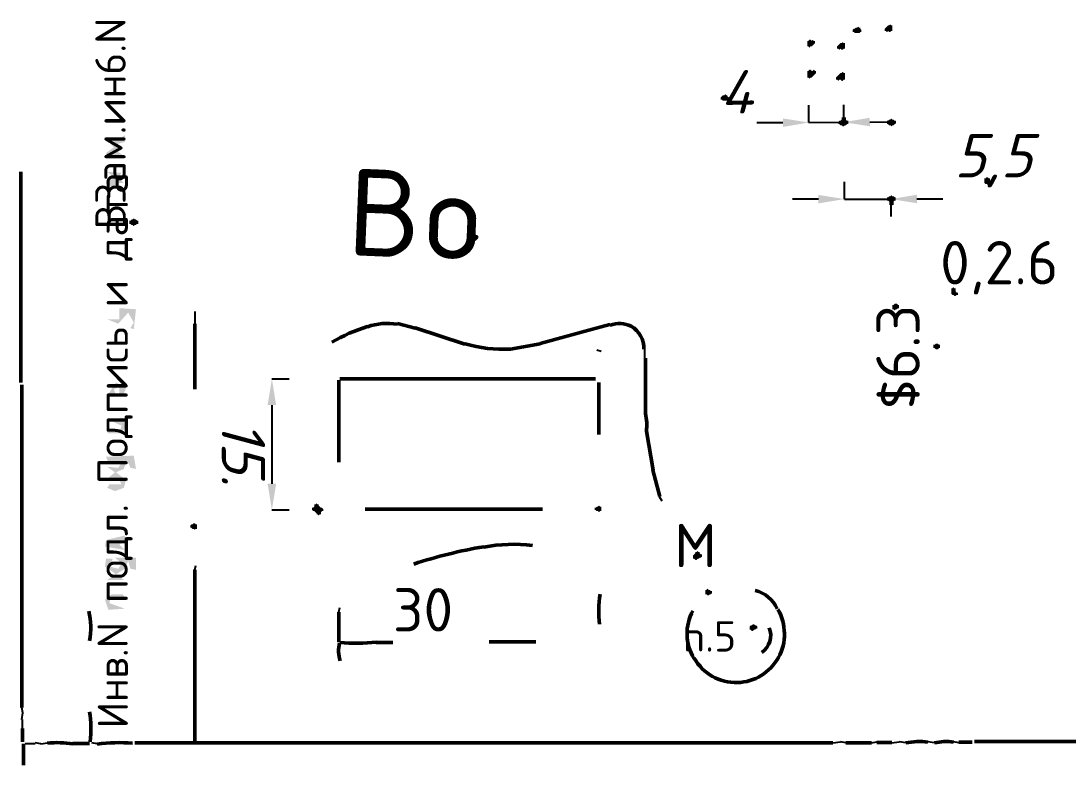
# Model space of a CAD drawing. Header units: millimetres. Extents: x 0 to 438, y 0 to 297.
# Drawn here: x 0 to 120.7, y 2.1 to 87.9 of the extents above; entities that cross this region are included whole.
import ezdxf

# ---------------------------------------------------------------- set-up
doc = ezdxf.new("R2010")
doc.units = ezdxf.units.MM
for name, color, linetype, lineweight in [('DIMS', 4, 'Continuous', 25), ('MAIN', 7, 'Continuous', 50), ('TEXT', 7, 'Continuous', 25), ('THIN', 3, 'Continuous', 25)]:
    doc.layers.add(name, color=color, linetype=linetype, lineweight=lineweight)
doc.styles.add('ESKD', font='isocpeur.ttf', dxfattribs={"oblique": 15})
doc.dimstyles.new('ESKD', dxfattribs={"dimtxt": 5, "dimasz": 3, "dimexe": 2, "dimexo": 0, "dimgap": 1, "dimtad": 1, "dimtxsty": 'ESKD', "dimcen": 2.5, "dimclrd": 256, "dimclre": 256, "dimclrt": 256, "dimadec": 0, "dimazin": 3, "dimtfac": 1, "dimtmove": 0, "dimatfit": 3, "dimlwd": 25, "dimlwe": 25})

# ---------------------------------------------------------------- blocks, each defined once
blk = doc.blocks.new('_CLOSEDFILLED')
at = {"color": 0, "linetype": 'BYBLOCK'}
blk.add_solid([(-1, 0.164), (0, 0), (-1, -0.164)], dxfattribs=at)
blk = doc.blocks.new('*D9')
at = {"lineweight": 25}
for p, q in [((28.9, 46.61), (30.9, 46.61)), ((28.9, 43.61), (28.9, 34.53)), ((28.9, 31.53), (30.9, 31.54))]:
    blk.add_line(p, q, dxfattribs=at)
at = {"layer": 'Defpoints'}
for p in [(28.9, 46.61), (28.9, 46.61), (28.9, 31.53)]:
    blk.add_point(p, dxfattribs=at)
at = {"layer": 'DIMS', "xscale": 3, "yscale": 3}
for p, rotation in [((28.9, 46.61), 90.00813659476708), ((28.9, 31.53), -89.99186340523292)]:
    blk.add_blockref('_CLOSEDFILLED', p, dxfattribs=dict(at, rotation=rotation))
at = {"layer": 'DIMS', "insert": (25.62, 38.03), "char_height": 5, "attachment_point": 5, "rotation": 270.0081, "style": 'ESKD'}
blk.add_mtext('15.', dxfattribs=at)

msp = doc.modelspace()

# ---------------------------------------------------------------- hatches: boundary and pattern name
at = {"layer": 'DIMS'}
h = msp.add_hatch(color=256, dxfattribs=at)
h.dxf.hatch_style = 1
h.paths.add_polyline_path([(96.5202, 87.2402), (96.3924, 87.1123), (96.2646, 87.1123), (96.1369, 86.9845), (96.0091, 86.9845), (95.8814, 86.8567), (95.8814, 86.601), (96.0091, 86.601), (96.1369, 86.4732), (96.6479, 86.4732), (96.7757, 86.601), (96.9034, 86.601), (96.9034, 86.8567), (96.7757, 86.9845), (96.7757, 87.1123), (96.6479, 87.1123)])
h = msp.add_hatch(color=256, dxfattribs=at)
h.dxf.hatch_style = 1
h.paths.add_polyline_path([(100.2251, 87.4958), (100.0973, 87.368), (99.9696, 87.368), (99.5863, 86.9845), (99.5863, 86.7289), (99.7141, 86.7289), (99.8418, 86.601), (99.9696, 86.7289), (100.0973, 86.601), (100.2251, 86.601), (100.3529, 86.7289), (100.4806, 86.7289), (100.4806, 87.368), (100.3529, 87.368)])
h = msp.add_hatch(color=256, dxfattribs=at)
h.dxf.hatch_style = 1
h.paths.add_polyline_path([(90.8989, 85.7063), (90.7711, 85.5784), (90.6433, 85.5784), (90.6433, 84.9393), (90.7711, 84.9393), (90.8989, 84.8115), (91.0266, 84.9393), (91.1544, 84.9393), (91.5376, 85.3228), (91.5376, 85.5784), (91.4099, 85.5784), (91.2821, 85.7063), (91.1544, 85.5784), (91.0266, 85.7063)])
h = msp.add_hatch(color=256, dxfattribs=at)
h.dxf.hatch_style = 1
h.paths.add_polyline_path([(94.7316, 85.4506), (94.6038, 85.3228), (94.476, 85.3228), (94.0928, 84.9393), (94.0928, 84.6837), (94.2205, 84.6837), (94.3483, 84.5558), (94.476, 84.6837), (94.6038, 84.5558), (94.7316, 84.5558), (94.8593, 84.6837), (94.9871, 84.6837), (94.9871, 85.3228), (94.8593, 85.3228)])
h = msp.add_hatch(color=256, dxfattribs=at)
h.dxf.hatch_style = 1
h.paths.add_polyline_path([(90.8989, 82.255), (90.7711, 82.1272), (90.6433, 82.1272), (90.6433, 81.3602), (90.7711, 81.3602), (90.8989, 81.2324), (91.0266, 81.3602), (91.1544, 81.3602), (91.6654, 81.8715), (91.6654, 82.1272), (91.5376, 82.1272), (91.4099, 82.255), (91.2821, 82.1272), (91.1544, 82.1272), (91.0266, 82.255)])
h = msp.add_hatch(color=256, dxfattribs=at)
h.dxf.hatch_style = 1
h.paths.add_polyline_path([(94.7316, 81.9994), (94.6038, 81.8715), (94.476, 81.8715), (93.965, 81.3602), (93.965, 81.1046), (94.0928, 81.1046), (94.2205, 80.9768), (94.3483, 81.1046), (94.476, 81.1046), (94.6038, 80.9768), (94.7316, 80.9768), (94.8593, 81.1046), (94.9871, 81.1046), (94.9871, 81.8715), (94.8593, 81.8715)])
h = msp.add_hatch(color=256, dxfattribs=at)
h.dxf.hatch_style = 1
h.paths.add_polyline_path([(81.1894, 79.4429), (81.0616, 79.315), (80.9338, 79.315), (80.6783, 79.0594), (80.6783, 78.8037), (80.8061, 78.8037), (80.9338, 78.6759), (81.4449, 78.6759), (81.5726, 78.8037), (81.7004, 78.8037), (81.7004, 79.0594), (81.5726, 79.0594), (81.4449, 79.1872), (81.4449, 79.315), (81.3171, 79.315)])
h = msp.add_hatch(color=256, dxfattribs=at)
h.dxf.hatch_style = 1
h.paths.add_polyline_path([(94.8593, 76.8864), (94.7316, 76.7586), (94.6038, 76.7586), (94.6038, 76.5029), (94.476, 76.3751), (94.3483, 76.3751), (94.2205, 76.2473), (94.2205, 75.9916), (94.3483, 75.9916), (94.476, 75.8638), (94.6038, 75.8638), (94.7316, 75.736), (94.8593, 75.736), (94.9871, 75.8638), (95.1148, 75.8638), (95.2426, 75.9916), (95.3703, 75.9916), (95.3703, 76.3751), (95.2426, 76.3751), (95.1148, 76.5029), (95.1148, 76.7586), (94.9871, 76.7586)])
h = msp.add_hatch(color=256, dxfattribs=at)
h.dxf.hatch_style = 1
h.paths.add_polyline_path([(100.3529, 76.6307), (100.2251, 76.5029), (100.0973, 76.5029), (99.9696, 76.3751), (99.8418, 76.3751), (99.8418, 75.9916), (99.9696, 75.9916), (100.0973, 75.8638), (100.2251, 75.8638), (100.3529, 75.736), (100.4806, 75.8638), (100.6084, 75.8638), (100.7361, 75.9916), (100.8639, 75.9916), (100.8639, 76.3751), (100.7361, 76.3751), (100.6084, 76.5029), (100.4806, 76.5029)])
h = msp.add_hatch(color=256, dxfattribs=at)
h.dxf.hatch_style = 1
h.paths.add_polyline_path([(11.9452, 74.7134), (11.1787, 74.2021), (9.7734, 74.2021), (10.6677, 73.3073), (9.7734, 72.6682), (9.9011, 72.2847), (11.8175, 72.2847), (11.1787, 72.796), (11.4342, 73.4351), (11.051, 73.6908), (11.9452, 73.9464)])
h = msp.add_hatch(color=256, dxfattribs=at)
h.dxf.hatch_style = 1
h.paths.add_polyline_path([(9.9011, 70.4952), (10.9232, 69.7282), (9.7734, 69.4726), (9.7734, 69.0891), (10.6677, 68.7056), (11.051, 69.2169), (11.8175, 69.2169), (11.1787, 69.856), (11.562, 70.3673)])
h = msp.add_hatch(color=256, dxfattribs=at)
h.dxf.hatch_style = 1
h.paths.add_polyline_path([(111.3399, 69.856), (111.2122, 69.7282), (111.0844, 69.7282), (111.0844, 69.2169), (111.2122, 69.0891), (111.3399, 69.0891), (111.4677, 68.9613), (111.5954, 69.0891), (111.7232, 69.0891), (111.7232, 69.7282), (111.5954, 69.7282), (111.4677, 69.856)])
h = msp.add_hatch(color=256, dxfattribs=at)
h.dxf.hatch_style = 1
h.paths.add_polyline_path([(100.3529, 67.8108), (100.2251, 67.683), (100.0973, 67.683), (99.9696, 67.5552), (99.8418, 67.5552), (99.8418, 67.1717), (99.9696, 67.1717), (100.0973, 67.0439), (100.0973, 66.6604), (100.2251, 66.6604), (100.3529, 66.5326), (100.4806, 66.6604), (100.6084, 66.6604), (100.6084, 67.0439), (100.7361, 67.1717), (100.8639, 67.1717), (100.8639, 67.5552), (100.7361, 67.5552), (100.6084, 67.683), (100.4806, 67.683)])
h = msp.add_hatch(color=256, dxfattribs=at)
h.dxf.hatch_style = 1
h.paths.add_polyline_path([(42.4791, 66.4048), (42.3513, 66.277), (42.2236, 66.277), (42.2236, 65.7657), (42.3513, 65.7657), (42.4791, 65.6378), (42.6068, 65.7657), (42.7346, 65.7657), (42.8624, 65.8935), (42.9901, 65.8935), (42.9901, 66.1491), (42.8624, 66.1491), (42.7346, 66.277), (42.6068, 66.277)])
h = msp.add_hatch(color=256, dxfattribs=at)
h.dxf.hatch_style = 1
h.paths.add_polyline_path([(12.9673, 65.1265), (12.8395, 64.9987), (12.7118, 64.9987), (12.584, 64.8709), (12.4563, 64.8709), (12.4563, 64.4874), (12.584, 64.4874), (12.7118, 64.3596), (12.8395, 64.3596), (12.9673, 64.2318), (13.0951, 64.3596), (13.2228, 64.3596), (13.3506, 64.4874), (13.4783, 64.4874), (13.4783, 64.8709), (13.3506, 64.8709), (13.2228, 64.9987), (13.0951, 64.9987)])
h = msp.add_hatch(color=256, dxfattribs=at)
h.dxf.hatch_style = 1
h.paths.add_polyline_path([(51.9331, 63.4648), (51.8053, 63.337), (51.6776, 63.337), (51.5498, 63.2092), (51.5498, 62.9535), (51.9331, 62.57), (52.0608, 62.57), (52.1886, 62.4422), (52.3163, 62.57), (52.4441, 62.57), (52.6996, 62.8257), (52.6996, 63.0813), (52.5719, 63.2092), (52.4441, 63.2092), (52.3163, 63.337), (52.1886, 63.337), (52.0608, 63.4648)])
h = msp.add_hatch(color=256, dxfattribs=at)
h.dxf.hatch_style = 1
h.paths.add_polyline_path([(107.5072, 57.2014), (107.3795, 57.0736), (107.2517, 57.0736), (107.2517, 56.4345), (107.3795, 56.3066), (107.5072, 56.3066), (107.635, 56.1788), (107.7627, 56.1788), (107.8905, 56.3066), (108.0183, 56.3066), (108.0183, 56.5623), (107.8905, 56.5623), (107.7627, 56.6901), (107.7627, 57.0736), (107.635, 57.0736)])
h = msp.add_hatch(color=256, dxfattribs=at)
h.dxf.hatch_style = 1
h.paths.add_polyline_path([(9.9011, 53.4945), (11.1787, 52.9832), (12.3285, 54.2615), (12.9673, 53.111), (12.584, 52.4719), (12.9673, 52.3441), (13.2228, 54.6449), (11.3065, 54.7728), (11.3065, 53.4945)])
h = msp.add_hatch(color=256, dxfattribs=at)
h.dxf.hatch_style = 1
h.paths.add_polyline_path([(100.7361, 55.2841), (100.6084, 55.1562), (100.4806, 55.1562), (100.4806, 54.6449), (100.6084, 54.6449), (100.7361, 54.5171), (100.8639, 54.6449), (100.9916, 54.6449), (101.1194, 54.7728), (101.2471, 54.7728), (101.2471, 55.1562), (101.1194, 55.1562), (100.9916, 55.2841)])
h = msp.add_hatch(color=256, dxfattribs=at)
h.dxf.hatch_style = 1
h.paths.add_polyline_path([(105.4631, 50.6824), (105.3354, 50.5546), (105.2076, 50.5546), (105.2076, 50.1711), (105.3354, 50.1711), (105.4631, 50.0433), (105.7186, 50.0433), (105.8464, 50.1711), (105.9741, 50.1711), (105.9741, 50.5546), (105.8464, 50.5546), (105.7186, 50.6824)])
h = msp.add_hatch(color=256, dxfattribs=at)
h.dxf.hatch_style = 1
h.paths.add_polyline_path([(12.073, 45.5694), (10.9232, 46.2085), (9.9011, 44.6746), (10.9232, 44.6746), (10.6677, 45.4416), (11.3065, 45.6972), (11.3065, 44.6746), (11.6897, 44.5468)])
h = msp.add_hatch(color=256, dxfattribs=at)
h.dxf.hatch_style = 1
h.paths.add_polyline_path([(9.9011, 41.9903), (11.562, 41.2234), (11.4342, 40.8399), (9.7734, 40.7121), (10.0289, 40.3286), (11.3065, 40.3286), (12.073, 40.9677), (11.6897, 42.1181)])
h = msp.add_hatch(color=256, dxfattribs=at)
h.dxf.hatch_style = 1
h.paths.add_polyline_path([(12.9673, 37.7721), (9.7734, 37.6443), (10.0289, 37.0052), (11.562, 37.0052), (11.1787, 36.366), (9.9011, 36.4939), (10.7954, 35.8547), (9.9011, 35.0878), (11.1787, 35.2156), (11.562, 34.4487), (10.1567, 34.4487), (9.9011, 34.0652), (10.7954, 33.6817), (11.8175, 34.0652), (12.073, 34.96), (10.9232, 35.8547), (11.8175, 36.2382), (12.2008, 37.2608), (12.584, 36.366), (13.2228, 36.2382)])
h = msp.add_hatch(color=256, dxfattribs=at)
h.dxf.hatch_style = 1
h.paths.add_polyline_path([(34.0471, 32.2757), (33.9194, 32.1478), (33.7916, 32.1478), (33.7916, 31.8922), (33.6639, 31.7644), (33.5361, 31.7644), (33.5361, 31.5087), (33.6639, 31.3809), (33.7916, 31.3809), (34.0471, 31.1252), (34.0471, 30.9974), (34.1749, 30.9974), (34.3027, 30.8696), (34.4304, 30.9974), (34.5582, 30.9974), (34.5582, 31.2531), (34.6859, 31.3809), (34.8137, 31.3809), (34.8137, 31.6365), (34.6859, 31.7644), (34.5582, 31.7644), (34.3027, 32.02), (34.3027, 32.1478), (34.1749, 32.1478)])
h = msp.add_hatch(color=256, dxfattribs=at)
h.dxf.hatch_style = 1
h.paths.add_polyline_path([(66.6251, 32.02), (66.4973, 31.8922), (66.3696, 31.8922), (66.2418, 31.7644), (66.1141, 31.7644), (66.1141, 31.5087), (66.2418, 31.5087), (66.3696, 31.3809), (66.4973, 31.3809), (66.6251, 31.2531), (66.7529, 31.3809), (66.8806, 31.3809), (66.8806, 31.8922), (66.7529, 31.8922)])
h = msp.add_hatch(color=256, dxfattribs=at)
h.dxf.hatch_style = 1
h.paths.add_polyline_path([(19.8662, 29.9748), (19.7384, 29.847), (19.6106, 29.847), (19.4829, 29.7192), (19.4829, 29.4635), (19.6106, 29.4635), (19.7384, 29.3357), (19.8662, 29.3357), (19.9939, 29.2079), (20.1217, 29.3357), (20.2494, 29.3357), (20.2494, 29.847), (20.1217, 29.847), (19.9939, 29.9748)])
h = msp.add_hatch(color=256, dxfattribs=at)
h.dxf.hatch_style = 1
h.paths.add_polyline_path([(11.9452, 28.5688), (9.7734, 28.0575), (9.6456, 27.2905), (11.9452, 26.907), (11.3065, 27.5462), (11.9452, 27.8018)])
h = msp.add_hatch(color=256, dxfattribs=at)
h.dxf.hatch_style = 1
h.paths.add_polyline_path([(77.9954, 26.7792), (77.8677, 26.6514), (77.7399, 26.6514), (77.7399, 26.5236), (77.4844, 26.2679), (77.4844, 25.8844), (77.6122, 25.8844), (77.7399, 25.7566), (77.8677, 25.7566), (77.9954, 25.8844), (78.1232, 25.8844), (78.251, 26.0123), (78.3787, 26.0123), (78.5065, 26.1401), (78.5065, 26.3957), (78.3787, 26.3957), (78.251, 26.5236), (78.251, 26.6514), (78.1232, 26.6514)])
h = msp.add_hatch(color=256, dxfattribs=at)
h.dxf.hatch_style = 1
h.paths.add_polyline_path([(13.2228, 26.0123), (10.7954, 26.0123), (11.562, 25.3731), (11.1787, 24.734), (10.1567, 24.9897), (10.5399, 25.8844), (9.7734, 25.8844), (9.6456, 24.9897), (10.9232, 24.0949), (9.9011, 23.4558), (11.8175, 23.4558), (10.9232, 24.0949), (11.9452, 24.734), (12.3285, 25.6288), (12.584, 24.734), (13.2228, 24.6062)])
h = msp.add_hatch(color=256, dxfattribs=at)
h.dxf.hatch_style = 1
h.paths.add_polyline_path([(9.6456, 21.1549), (10.0289, 20.0045), (11.9452, 20.1323), (10.1567, 20.7715), (10.2844, 21.2828), (11.9452, 21.4106), (11.6897, 21.7941), (10.4122, 21.7941)])
h = msp.add_hatch(color=256, dxfattribs=at)
h.dxf.hatch_style = 1
h.paths.add_polyline_path([(79.1452, 22.4332), (79.0175, 22.3054), (78.8897, 22.3054), (78.8897, 21.7941), (79.0175, 21.7941), (79.1452, 21.6662), (79.273, 21.6662), (79.4008, 21.7941), (79.5285, 21.7941), (79.6563, 21.9219), (79.6563, 22.1775), (79.5285, 22.1775), (79.4008, 22.3054), (79.273, 22.3054)])
h = msp.add_hatch(color=256, dxfattribs=at)
h.dxf.hatch_style = 1
h.paths.add_polyline_path([(84.3833, 18.3428), (84.2555, 18.215), (84.1278, 18.215), (84, 18.0872), (84, 17.7037), (84.1278, 17.7037), (84.2555, 17.5759), (84.3833, 17.5759), (84.511, 17.7037), (84.6388, 17.7037), (84.7665, 17.8315), (84.8943, 17.8315), (84.8943, 18.0872), (84.7665, 18.215), (84.6388, 18.215), (84.511, 18.3428)])

# ---------------------------------------------------------------- linework, layer by layer
at = {"layer": 'MAIN'}
for p, q in [((-0.0457, 46.2081), (-0.0457, 70.4951)), ((19.9939, 45.4416), (19.9939, 52.9832)), ((45.4074, 52.482), (43.3835, 53.0243)), ((51.1665, 50.6312), (45.4175, 52.523)), ((59.8372, 50.7171), (65.8753, 52.335)), ((65.8687, 52.3542), (67.8925, 52.8965)), ((56.4046, 50.0433), (59.854, 50.6568)), ((71.9909, 42.6294), (71.9909, 49.0207)), ((0.0639, 8.756), (0.0639, 45.9529)), ((36.6023, 37.0052), (36.6023, 46.4642)), ((36.73, 46.6303), (66.2419, 46.6303)), ((66.6251, 40.2008), (66.6251, 46.2085)), ((72.8596, 36.1104), (72.1186, 40.5842)), ((73.6385, 33.0523), (72.8217, 36.1007)), ((39.6684, 31.5888), (60.1095, 31.5888)), ((19.9939, 4.7934), (19.9939, 24.6062)), ((36.6023, 16.2976), (36.6023, 19.7489)), ((42.8645, 16.2337), (40.9439, 16.2337)), ((53.9772, 16.2976), (59.343, 16.2976)), ((0.115, 4.7917), (0.115, 6.329)), ((0.2437, 2.1094), (0.2437, 4.538)), ((5.9386, 4.6017), (7.8592, 4.6017)), ((13.0951, 4.6656), (93.5817, 4.6656)), ((95.1148, 4.6656), (98.0532, 4.6656)), ((100.4211, 4.7167), (98.6906, 4.7167)), ((108.1433, 4.7295), (109.6817, 4.7295)), ((109.9346, 4.8064), (194.3817, 4.8064))]:
    msp.add_line(p, q, dxfattribs=at)
for centre, radius, start, end in [((44.6229, 36.3818), 16.9241, 106.11013, 121.342127), ((42.2189, 45.9543), 7.064, 80.672225, 108.916505), ((68.9853, 49.7106), 3.2859, 65.795363, 108.997258), ((68.7684, 50.1096), 3.0403, 358.77176, 58.935952), ((55.6201, 66.0125), 15.9777, 253.851904, 272.812279), ((65.9439, 41.3068), 6.1914, 353.32609, 12.338191), ((63.0039, -28.9134), 57.0196, 99.757811, 108.111812), ((56.8312, 8.7486), 18.8039, 83.495794, 100.66789), ((78.0407, 19.8652), 11.4522, 170.303032, 187.596251), ((83.7045, 18.5331), 3.8253, 24.622126, 75.620833), ((-0.7133, 17.963), 8.7179, 349.828813, 12.587035), ((82.2645, 17.2389), 5.4855, 151.108898, 211.290113), ((82.4157, 17.2147), 5.6038, 271.815719, 30.278741), ((84.0519, 17.0377), 2.3829, 304.52746, 22.294098), ((40.3223, 15.2749), 3.7349, 166.012202, 197.756287), ((38.5611, 36.1234), 19.9836, 264.756829, 276.859297), ((82.3711, 17.0789), 5.4436, 209.294032, 272.323315), ((-3.4308, 6.3158), 11.4522, 352.403749, 9.696968), ((4.1861, -6.136), 10.8256, 80.665313, 96.254712), ((11.269, -13.0918), 17.7822, 84.945524, 98.127271), ((103.5812, -3.839), 8.6538, 83.473482, 100.443387), ((106.7181, -1.942), 6.7534, 83.317976, 101.819732)]:
    msp.add_arc(centre, radius, start, end, dxfattribs=at)
at = {"layer": 'THIN'}
for p, q in [((20.0578, 52.9803), (20.0578, 54.3922)), ((66.8806, 49.7876), (66.3696, 49.9154)), ((71.927, 49.0167), (71.927, 50.0472)), ((73.9072, 32.5313), (73.6006, 33.0426)), ((19.9939, 24.6062), (20.1217, 25.1175)), ((36.6023, 19.7489), (36.73, 20.2602)), ((0.1916, 8.1168), (0.0639, 8.756)), ((0.0639, 7.3499), (0.1916, 8.1168)), ((0.115, 6.3248), (0.115, 7.3525)), ((0.4436, 4.6017), (1.6005, 4.6017)), ((2.2357, 4.5378), (1.597, 4.6656)), ((2.2357, 4.5378), (3.0023, 4.6656)), ((8.7513, 4.5378), (8.1125, 4.6656)), ((93.5817, 4.6656), (94.476, 4.7934)), ((95.1148, 4.6656), (94.476, 4.7934)), ((98.0532, 4.6656), (98.692, 4.7679)), ((100.4197, 4.6656), (101.2471, 4.7934)), ((102.0137, 4.6656), (101.2471, 4.7934)), ((105.3354, 4.6656), (104.5688, 4.7934)), ((108.146, 4.6656), (107.5072, 4.7934))]:
    msp.add_line(p, q, dxfattribs=at)

# ---------------------------------------------------------------- texts
at = {"layer": 'TEXT', "style": 'ESKD'}
for s, height, rotation, p in [('В3ам.ин6.N', 3.5, 90, (12.0344, 63.8483)), ('Инв.N подл. Подпись и дата', 3.5, 90, (12.2899, 6.3273)), ('Bo', 10, -2.338544, (37.467, 60.9016)), ('$6.3', 5, 90, (103.6194, 43.1407))]:
    msp.add_text(s, height=height, rotation=rotation, dxfattribs=at).set_placement(p)
for s, height, p in [('0,2.6', 5, (105.9741, 57.5136)), ('M', 5, (75.3125, 24.9183)), ('30', 5, (42.8624, 17.5045)), ('n.5', 3.5, (76.3346, 15.1867))]:
    msp.add_text(s, height=height, dxfattribs=at).set_placement(p)

# ---------------------------------------------------------------- dimensions: what is measured, and where the dimension line sits
at = {"layer": 'DIMS'}
for base, p1, p2, angle, location, text in [((90.845, 76.1749), (90.845, 76.1749), (94.8644, 76.2063), 0.455136, (82.4669, 79.6985), '4'), ((94.9345, 67.3435), (94.9345, 67.3435), (100.2987, 67.3523), 0.093139, (112.1065, 71.7734), '5,5')]:
    msp.add_linear_dim(base=base, p1=p1, p2=p2, angle=angle, location=location, text=text, dimstyle='ESKD', override={"dimlfac": 1, "dimtix": 0, "dimtofl": 1, "dimtmove": 2}, dxfattribs=at).render()
dim = msp.add_linear_dim(base=(28.902, 46.6138), p1=(28.902, 46.6138), p2=(28.9041, 31.5349), angle=270.008137, text='15.', dimstyle='ESKD', override={"dimlfac": 1, "dimtix": 0, "dimtofl": 1, "dimtmove": 2}, dxfattribs=at)
dim.commit()
dim.dimension.update_dxf_attribs({"geometry": '*D9', "text_midpoint": (25.6152, 38.0278), "dimtype": 160})

doc.saveas('drawing.dxf')
